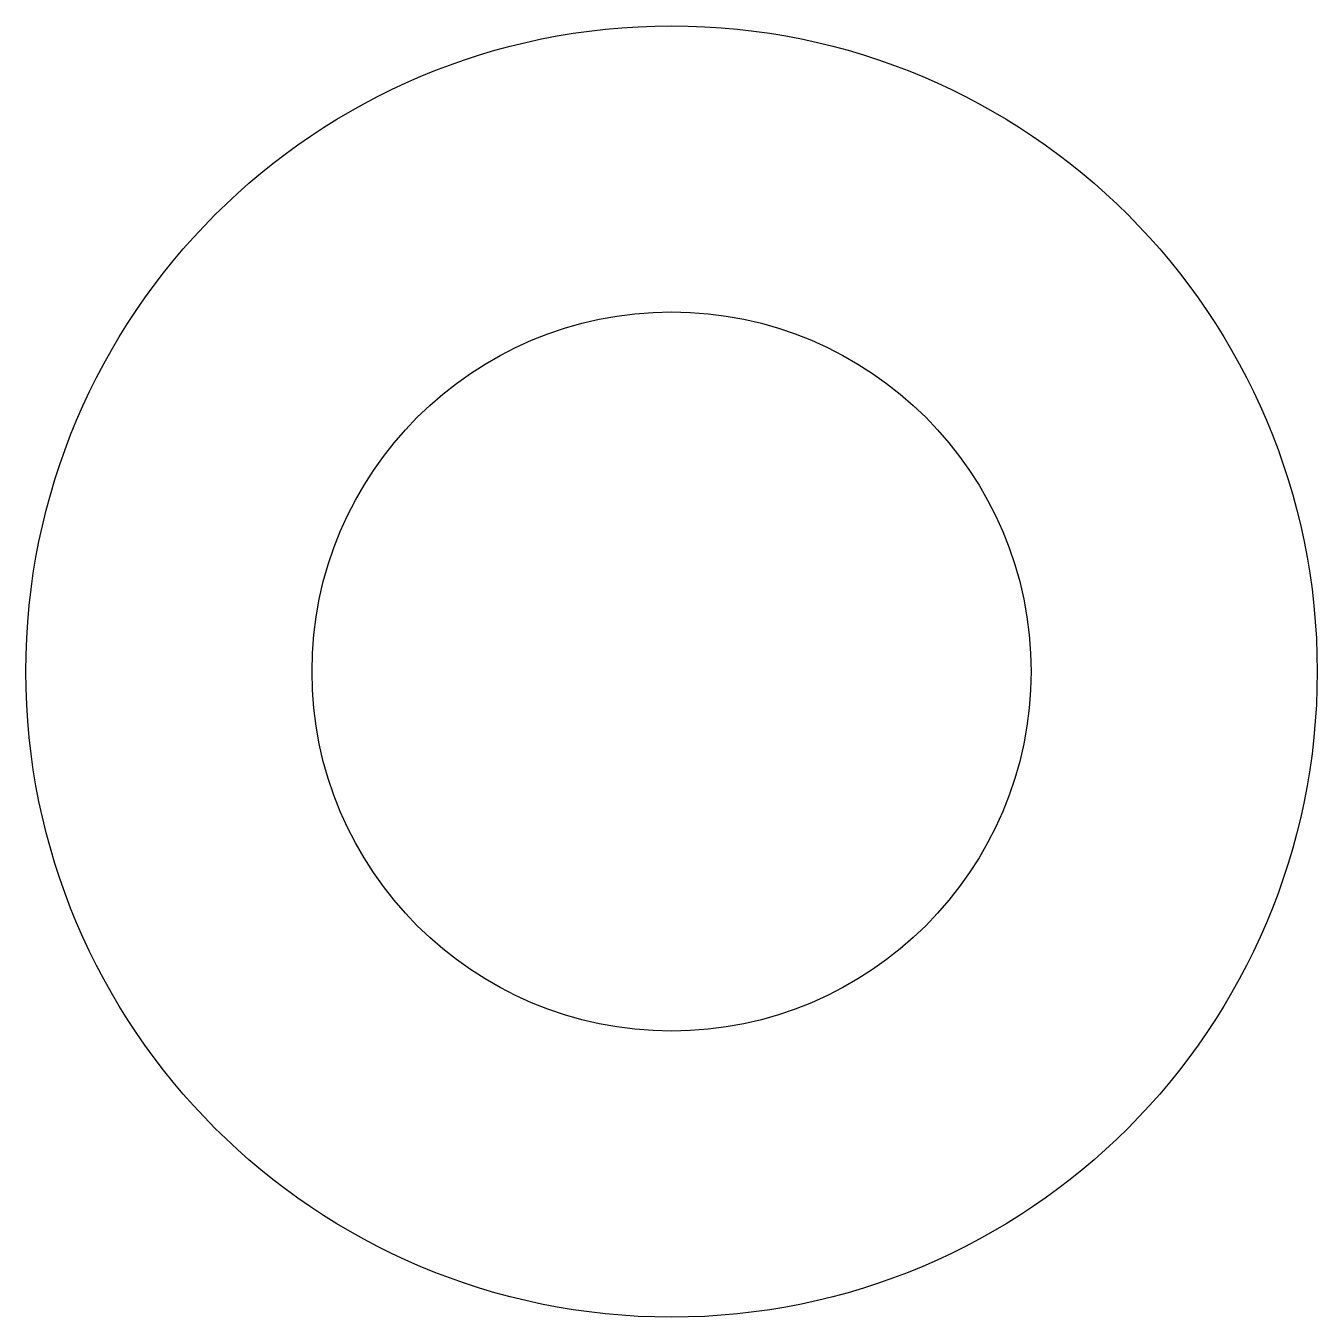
# Model space of a CAD drawing. Extents: x 143.6 to 165.6, y 209.6 to 231.6.
import ezdxf

# ---------------------------------------------------------------- set-up
doc = ezdxf.new("R2010")
doc.units = 0
doc.header["$LTSCALE"] = 15
doc.layers.get('0').update_dxf_attribs({"linetype": 'CONTINUOUS'})

msp = doc.modelspace()

# ---------------------------------------------------------------- linework, layer by layer
at = {"color": 0, "linetype": 'BYBLOCK'}
for radius in [11, 6.125]:
    msp.add_circle((154.569, 220.627), radius, dxfattribs=at)

doc.saveas('drawing.dxf')
